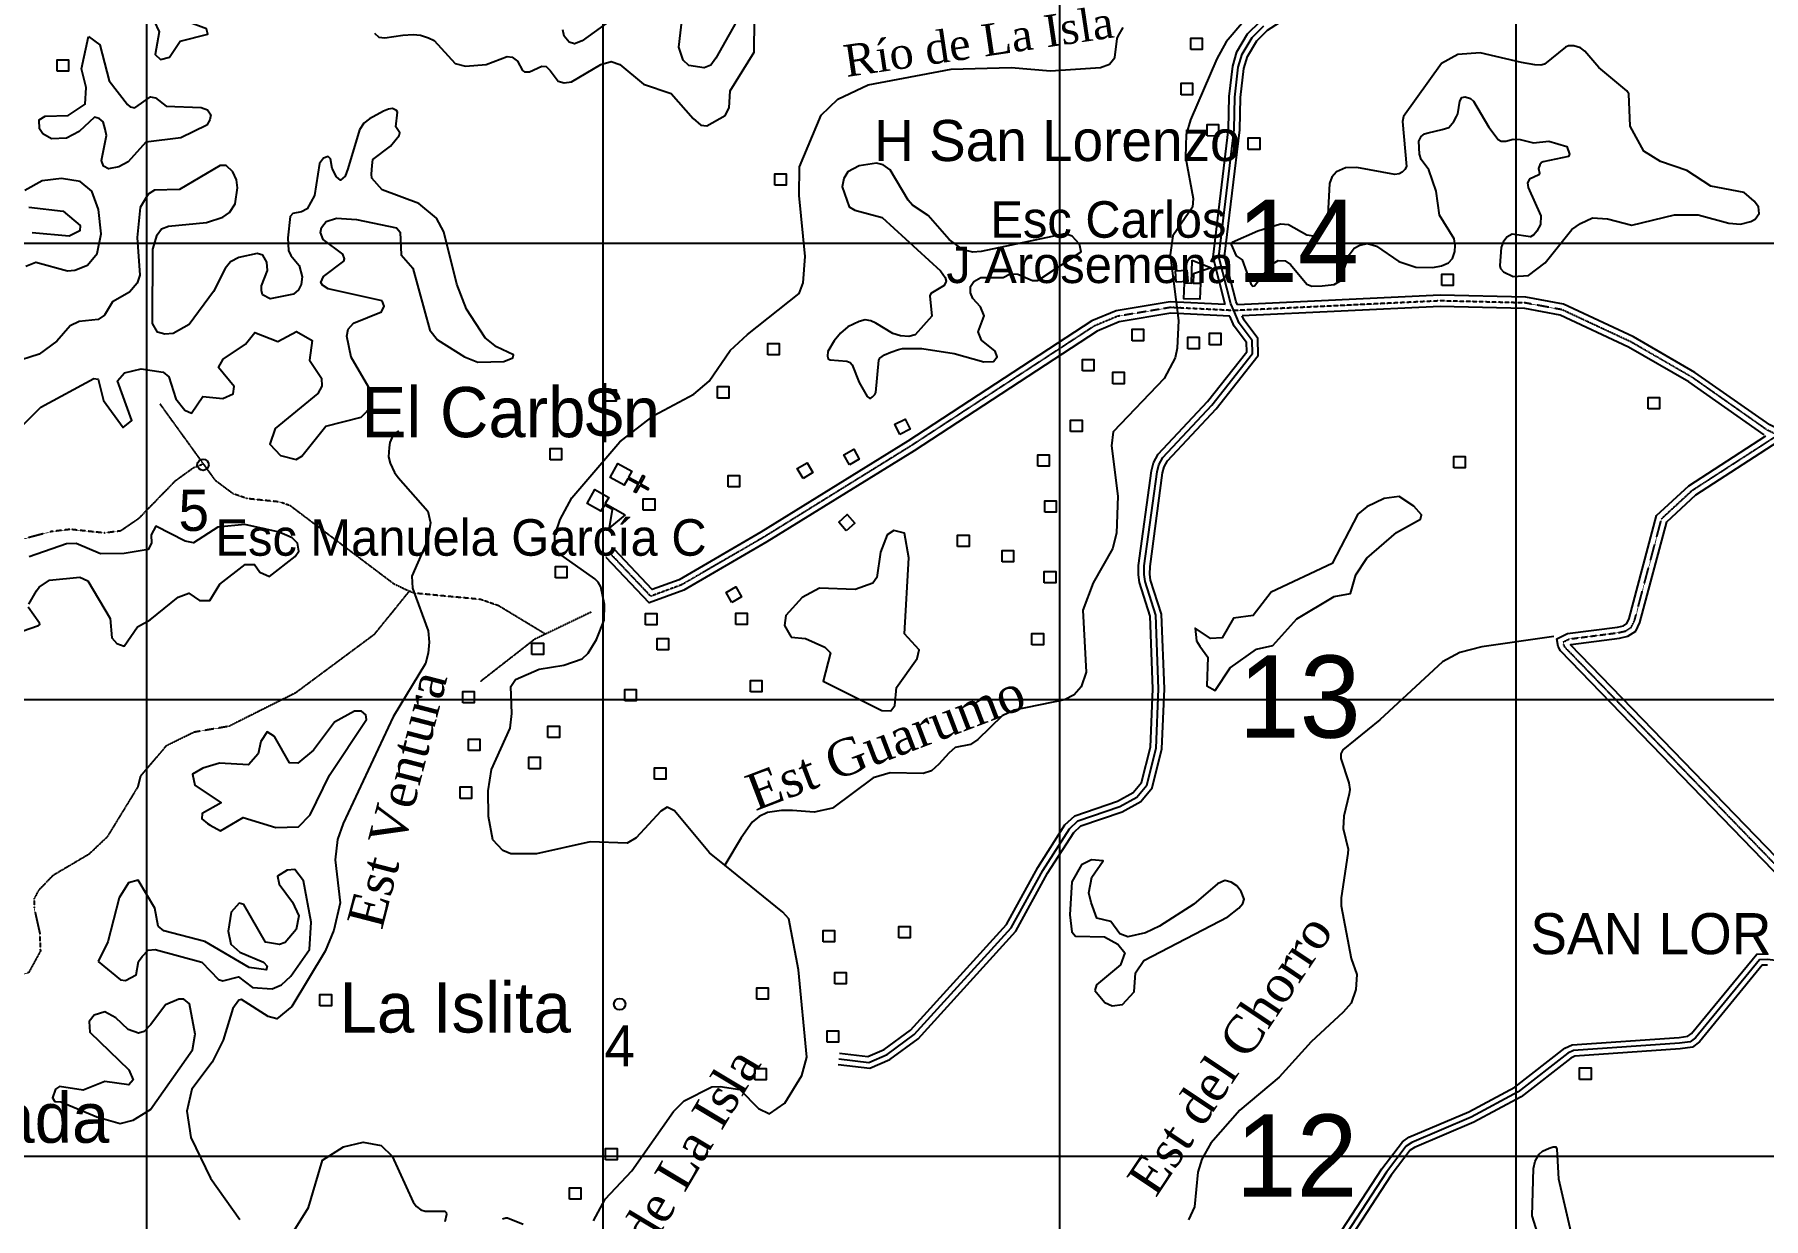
# Model space of a CAD drawing. Extents: x 638173 to 667318, y 9795622 to 9816401.
# Drawn here: x 645754 to 649542, y 9811864 to 9814456 of the extents above; entities that cross this region are included whole.
import ezdxf

# ---------------------------------------------------------------- set-up
doc = ezdxf.new("R2010")
doc.units = 0
doc.header["$MEASUREMENT"] = 0
doc.linetypes.add('HIDDEN', pattern=[0.375, 0.25, -0.125])
for name, color, linetype in [('CAMINO4', 7, 'CONTINUOUS'), ('CAMINO5', 7, 'CONTINUOUS'), ('CAMINO6Y7', 7, 'CONTINUOUS'), ('CUADRICULAUTM', 7, 'CONTINUOUS'), ('EDIFICACION', 7, 'CONTINUOUS'), ('NOMBREAREASSITIO', 7, 'CONTINUOUS'), ('NOMBRESPOBLADOS', 7, 'CONTINUOUS'), ('NOMBRESPROPIOS', 7, 'CONTINUOUS'), ('PANTANOINUNDACIO', 7, 'CONTINUOUS'), ('PARALELACAMINO', 7, 'CONTINUOUS'), ('PUENTE', 7, 'CONTINUOUS'), ('PUNTOALTURA', 7, 'CONTINUOUS'), ('RIOINTERMITENTE', 7, 'CONTINUOUS'), ('RIOPERENNE', 7, 'CONTINUOUS'), ('TEXTOAZUL', 7, 'CONTINUOUS'), ('VALORCUADRICULAR', 7, 'CONTINUOUS')]:
    doc.layers.add(name, color=color, linetype=linetype)
doc.styles.add('cotas', font='SWITZN.TTF')
doc.styles.add('escuelas', font='SWZCONLN.TTF')
doc.styles.add('poblados', font='SWZCONDN.TTF')
doc.styles.add('rios', font='TIMESI_0.TTF')
doc.styles.add('sitios', font='SWZCONLN.TTF')

# ---------------------------------------------------------------- blocks, each defined once
blk = doc.blocks.new('COTA')
at = {"layer": 'PUNTOALTURA', "color": 1, "linetype": 'Continuous'}
blk.add_circle((0, 0), 12.5, dxfattribs=at)
blk = doc.blocks.new('CASA')
at = {"layer": 'EDIFICACION', "color": 4, "linetype": 'Continuous'}
blk.add_lwpolyline([(-12.57, -13.81), (-12.57, 11.18), (12.43, 11.18), (12.43, -13.82), (-12.57, -13.81)], close=True, dxfattribs=at)
blk = doc.blocks.new('ESCUEL')
at = {"layer": 'EDIFICACION', "color": 6, "linetype": 'Continuous'}
blk.add_lwpolyline([(-0.55, 67.48), (41.45, 51.74), (3.45, 37.48), (3.45, 17.27), (18.98, 17.27), (18.98, -17.74), (-16.02, -17.73), (-16.02, 17.27), (-0.55, 17.27), (-0.55, 67.48)], close=True, dxfattribs=at)
blk = doc.blocks.new('IGLESI')
at = {"layer": 'EDIFICACION', "color": 30, "linetype": 'Continuous'}
blk.add_lwpolyline([(-1.58, 67.11), (2.41, 67.11), (2.42, 47.26), (20.38, 47.26), (20.38, 43.26), (2.42, 43.26), (2.42, 17.1), (17.95, 17.11), (17.95, -17.9), (-17.05, -17.89), (-17.05, 17.11), (-1.58, 17.11), (-1.58, 43.26), (-19.62, 43.26), (-19.61, 47.25), (-1.58, 47.25), (-1.58, 67.11)], close=True, dxfattribs=at)

msp = doc.modelspace()

# ---------------------------------------------------------------- linework, layer by layer
at = {"layer": 'CAMINO4', "color": 2, "linetype": 'HIDDEN'}
for points in [[(649573.25, 9813579.35), (649549.72, 9813590.61), (649385.42, 9813706.15), (649251.96, 9813783.27), (649100.51, 9813853.89), (649020.44, 9813868.71), (648833.75, 9813873.32), (648382.11, 9813851.95), (648381.29, 9813851.99), (648272.27, 9813857.33), (648242.66, 9813858.78), (648126.95, 9813839.51), (648075.98, 9813818.3), (647674.09, 9813555.61), (647351.88, 9813355.9), (647171.33, 9813251.22), (647103.97, 9813226.34), (647015.29, 9813319.87)], [(649638.87, 9812565.63), (649107.68, 9813114.12), (649104.58, 9813120.3), (649103.49, 9813126.31), (649116.44, 9813132.68), (649224.46, 9813146.62), (649240.23, 9813150.22), (649252.45, 9813158.37), (649259.83, 9813173.43), (649318.96, 9813396.21), (649386.37, 9813458.52), (649573.25, 9813579.35)]]:
    msp.add_lwpolyline(points, dxfattribs=at)
at = {"layer": 'CAMINO5', "color": 7, "linetype": 'Continuous'}
for points in [[(647516.05, 9812212.93), (647581.82, 9812205.47), (647621.89, 9812222.68), (647681.25, 9812266.35), (647893.6, 9812500.1), (647962.73, 9812625.92), (648021.3, 9812717.26), (648039.73, 9812734.53), (648131.66, 9812765.98), (648169.39, 9812786.54), (648191.03, 9812812.54), (648211.77, 9812893.84), (648216.87, 9813023.5), (648210.69, 9813184.92), (648187.05, 9813258.98), (648185.16, 9813274.26), (648185.49, 9813292.78), (648213.37, 9813498.65), (648217.21, 9813514.18), (648226.25, 9813530.27), (648333.13, 9813644.93), (648422.63, 9813757.73), (648421.86, 9813786.28), (648393.29, 9813824.43), (648381.29, 9813851.99), (648374.82, 9813866.84), (648348.77, 9813969.94), (648382.05, 9814248.68), (648384.07, 9814319.7), (648391.37, 9814385.03), (648399.88, 9814413.66), (648421.78, 9814450.29), (648447.47, 9814475.69)], [(649796.36, 9812403.31), (649785.04, 9812399.15), (649551.96, 9812430.92), (649533.49, 9812430.25), (649393.25, 9812259.43), (649381.67, 9812250.73), (649358.37, 9812247.71), (649126.13, 9812231.28), (649113.67, 9812225.79), (649004.45, 9812140.61), (648901.89, 9812085.62), (648771.42, 9812030.24), (648759.59, 9812022.11), (648715.88, 9811965.29), (648542.27, 9811698.72)]]:
    msp.add_lwpolyline(points, dxfattribs=at)
at = {"layer": 'CAMINO6Y7', "color": 2, "linetype": 'HIDDEN'}
for p, q in [((646124.07, 9813515.95), (646029.17, 9813647.02)), ((646974.3, 9813191.95), (646873.1, 9813143.38))]:
    msp.add_line(p, q, dxfattribs=at)
for points in [[(646124.07, 9813515.95), (646101.31, 9813507.1), (646061.16, 9813478.02), (645980.84, 9813395.71), (645942.49, 9813369.35), (645907.32, 9813364.81), (645831.95, 9813372.69), (645791.01, 9813368.05), (645713.88, 9813347.58), (645636.2, 9813306.99), (645599.58, 9813298.95)], [(646574.69, 9813237.43), (646567.56, 9813240.38), (646541.37, 9813252.92), (646314.04, 9813424.41), (646291.08, 9813432.78), (646220.1, 9813440.03), (646188.51, 9813450.88), (646150.68, 9813479.19), (646124.07, 9813515.95)], [(646574.69, 9813237.43), (646497.11, 9813141.8), (646325.45, 9813014.42), (646179.66, 9812941.43), (646103.52, 9812928.56), (646041.83, 9812898.44), (645985.59, 9812832.02), (645979.76, 9812808.68), (645912.46, 9812698.73), (645872.65, 9812661.12), (645793.56, 9812614.39), (645762.03, 9812581.66), (645752.38, 9812563.2), (645752.72, 9812543.79), (645764.95, 9812488.46), (645766.39, 9812449.05), (645740.61, 9812401.8), (645724.25, 9812397.4), (645652.24, 9812409.04), (645571.78, 9812407.25), (645522.81, 9812389.68), (645467.98, 9812403.48), (645445.93, 9812418.65)], [(646873.1, 9813143.38), (646770.33, 9813205.49), (646730.56, 9813219.34), (646585.19, 9813233.09), (646574.69, 9813237.43)], [(646873.1, 9813143.38), (646849.48, 9813132.05), (646731.32, 9813039.93)]]:
    msp.add_lwpolyline(points, dxfattribs=at)
at = {"layer": 'CUADRICULAUTM', "color": 2, "linetype": 'Continuous'}
for points in [[(646000, 9796937.82), (646000, 9797000), (646000, 9798000), (646000, 9799000), (646000, 9800000), (646000, 9801000), (646000, 9802000), (646000, 9803000), (646000, 9804000), (646000, 9805000), (646000, 9806000), (646000, 9807000), (646000, 9808000), (646000, 9809000), (646000, 9810000), (646000, 9811000), (646000, 9812000), (646000, 9813000), (646000, 9814000), (646000, 9815364.93)], [(647000, 9796937.05), (647000, 9797000), (647000, 9798000), (647000, 9799000), (647000, 9800000), (647000, 9801000), (647000, 9802000), (647000, 9803000), (647000, 9804000), (647000, 9805000), (647000, 9806000), (647000, 9807000), (647000, 9808000), (647000, 9809000), (647000, 9810000), (647000, 9811000), (647000, 9812000), (647000, 9813000), (647000, 9814000), (647000, 9815364.22)], [(648000, 9796936.27), (648000, 9797000), (648000, 9798000), (648000, 9799000), (648000, 9800000), (648000, 9801000), (648000, 9802000), (648000, 9803000), (648000, 9804000), (648000, 9805000), (648000, 9806000), (648000, 9807000), (648000, 9808000), (648000, 9809000), (648000, 9810000), (648000, 9811000), (648000, 9812000), (648000, 9813000), (648000, 9814000), (648000, 9815363.51)], [(649000, 9796935.5), (649000, 9797000), (649000, 9798000), (649000, 9799000), (649000, 9800000), (649000, 9801000), (649000, 9802000), (649000, 9803000), (649000, 9804000), (649000, 9805000), (649000, 9806000), (649000, 9807000), (649000, 9808000), (649000, 9809000), (649000, 9810000), (649000, 9811000), (649000, 9812000), (649000, 9813000), (649000, 9814000), (649000, 9815362.8)], [(638801.74, 9814000), (639000, 9814000), (640000, 9814000), (641000, 9814000), (642000, 9814000), (643000, 9814000), (644000, 9814000), (645000, 9814000), (646000, 9814000), (647000, 9814000), (648000, 9814000), (649000, 9814000), (650000, 9814000), (651000, 9814000), (652000, 9814000), (653000, 9814000), (654000, 9814000), (655000, 9814000), (656000, 9814000)], [(638801.74, 9813000), (639000, 9813000), (640000, 9813000), (641000, 9813000), (642000, 9813000), (643000, 9813000), (644000, 9813000), (645000, 9813000), (646000, 9813000), (647000, 9813000), (648000, 9813000), (649000, 9813000), (650000, 9813000), (651000, 9813000), (652000, 9813000), (653000, 9813000), (654000, 9813000), (655000, 9813000), (656000, 9813000)], [(638801.07, 9812000), (639000, 9812000), (640000, 9812000), (641000, 9812000), (642000, 9812000), (643000, 9812000), (644000, 9812000), (645000, 9812000), (646000, 9812000), (647000, 9812000), (648000, 9812000), (649000, 9812000), (650000, 9812000), (651000, 9812000), (652000, 9812000), (653000, 9812000), (654000, 9812000), (655000, 9812000), (656000, 9812000)]]:
    msp.add_lwpolyline(points, dxfattribs=at)
at = {"layer": 'PANTANOINUNDACIO', "color": 2, "linetype": 'Continuous'}
for points in [[(645984.19, 9814498.5), (646016.05, 9814485.76), (646027, 9814462.4), (646017.65, 9814413.22), (646029.89, 9814402.28), (646049.67, 9814407.18), (646072.92, 9814442.35), (646133.43, 9814457.18), (646130.14, 9814468.79), (646087.03, 9814484.84), (646043.47, 9814525.76), (646017.09, 9814532.33), (645978.88, 9814523.93), (645973.81, 9814510.88), (645984.19, 9814498.5)], [(646560.51, 9814455.16), (646583.03, 9814456.86), (646599.54, 9814455.43), (646617.14, 9814449.68), (646629.23, 9814443.74), (646675.62, 9814393.28), (646697.87, 9814387.28), (646743.63, 9814391.19), (646789.11, 9814408.39), (646800.41, 9814407.22), (646811.73, 9814398.34), (646823.04, 9814378.06), (646827.58, 9814374.8), (646838.12, 9814375.19), (646865.41, 9814387.4), (646874.55, 9814386.94), (646883.36, 9814378.06), (646901.11, 9814354.44), (646914.35, 9814350.72), (646930.05, 9814353.13), (646994.38, 9814391.04), (647017.3, 9814397.54), (647036.07, 9814390.79), (647088.06, 9814347.81), (647148.82, 9814327.11), (647197.15, 9814272.73), (647213.98, 9814257.79), (647227, 9814256.58), (647266.85, 9814279.07), (647275.7, 9814296.21), (647278.22, 9814333.25), (647330.73, 9814417.84), (647330.91, 9814488.9)], [(647027.07, 9814496.29), (646953.79, 9814442.53), (646936.49, 9814436.22), (646925.06, 9814440.04), (646914.23, 9814452.74), (646911.12, 9814467.27)], [(647304.79, 9814508.7), (647246.78, 9814404.9), (647235.46, 9814389.76), (647220.77, 9814383.46), (647187.24, 9814388.82), (647174.98, 9814400.32), (647165.79, 9814428.85), (647173.97, 9814504.41)], [(645871.58, 9814452.29), (645897.03, 9814433.75), (645917.05, 9814355.55), (645957.67, 9814303.38), (645963.4, 9814298.19), (645973.46, 9814295.84), (646007.9, 9814320.14), (646018.46, 9814317.91), (646042.1, 9814299.43), (646118.87, 9814296.53), (646132.65, 9814291.39), (646140.09, 9814280.9), (646138.09, 9814269.62), (646130.97, 9814258.22), (646073.87, 9814230.37), (645997.54, 9814220.57), (645958.56, 9814177.65), (645938.25, 9814166.94), (645915.33, 9814162.46), (645905.02, 9814168.26), (645900.58, 9814180.99), (645911.02, 9814235.14), (645908.67, 9814249.55), (645903.73, 9814265.34), (645895.43, 9814273.02), (645885.27, 9814275.3), (645851.64, 9814244.39), (645823.34, 9814229.62), (645790.51, 9814228.25), (645771.63, 9814239.11), (645764.63, 9814249.84), (645763.72, 9814269.54), (645777.16, 9814277.78), (645827.31, 9814279.56), (645864.74, 9814304.35), (645866.5, 9814340.45), (645856.27, 9814381.41), (645871.58, 9814452.29)], [(646498.59, 9814459.44), (646507.99, 9814450.76), (646521.43, 9814449.35), (646560.51, 9814455.16)], [(649012, 9814395.31), (648921.46, 9814416.84), (648872.24, 9814413.16), (648836.34, 9814393.35), (648753.63, 9814277.12), (648751.3, 9814265.85), (648759.63, 9814167.83), (648756.32, 9814160.99), (648750.16, 9814155.47), (648743.9, 9814151.26), (648734.64, 9814150.11), (648651.12, 9814165.04), (648626.31, 9814164.49), (648606.74, 9814155.84), (648596.6, 9814143.92), (648590.9, 9814130.56), (648586.95, 9814047.6), (648573.62, 9814022.6), (648556.39, 9814015.34), (648541.81, 9814017.28), (648501.63, 9814039.71), (648483.86, 9814041.59), (648434.5, 9814026.1), (648378.16, 9814001.34), (648375.66, 9813996.95), (648386.63, 9813971.69), (648399.69, 9813963.3), (648418.98, 9813910.96), (648422.94, 9813905.82), (648426.92, 9813906.05), (648462.95, 9813952.23), (648478.49, 9813961.89), (648494.23, 9813960.67), (648506.15, 9813952.66), (648541.6, 9813909.88), (648552.27, 9813905.82), (648575.12, 9813906.28), (648601.63, 9813909.02), (648614.07, 9813916.21), (648634.25, 9813974.43), (648645.5, 9813988.54), (648657.58, 9813995.15), (648674.29, 9813999.05), (648694.43, 9813992.87), (648743.28, 9813959.41), (648780.15, 9813947.35), (648817.8, 9813946.64), (648836.99, 9813949.7), (648851.96, 9813956.42), (648860.75, 9813966.15), (648866.24, 9813981.69), (648866.98, 9813994.45), (648864.47, 9814009.48), (648832.23, 9814061.18), (648824.73, 9814113.68), (648808.74, 9814160.13), (648791.89, 9814182.8), (648788.44, 9814194.61), (648786.87, 9814223.07), (648792.07, 9814232.99), (648799.51, 9814239.44), (648807.43, 9814241.04), (648837.93, 9814248.46), (648852.98, 9814253.29), (648863.72, 9814266.38), (648869.76, 9814277.12), (648872.27, 9814283.03), (648876.81, 9814311.01), (648881.18, 9814318.42), (648888.89, 9814320.08), (648899.97, 9814316.72), (648907.14, 9814310.36), (648940.38, 9814253.59), (648961.05, 9814226.77), (648967.36, 9814222.76), (648977.5, 9814222.74), (648993.79, 9814227.62), (649008.71, 9814226.77), (649038.61, 9814219.7), (649071.56, 9814222.79), (649111.61, 9814211.17), (649117.13, 9814194.49), (649115.3, 9814189.44), (649059.77, 9814177.7), (649056.03, 9814176.38), (649051.95, 9814170.93), (649049.16, 9814163.26), (649051.76, 9814153.34), (649050, 9814149.24), (649029.48, 9814140.16), (649025.39, 9814131.72), (649026.24, 9814121.28), (649054.04, 9814059.26), (649053.65, 9814040.83), (649045.28, 9814025.96), (649038.67, 9814018.02), (649031.38, 9814013.85), (648991.26, 9814019.38), (648980.12, 9814012.92), (648971.95, 9814002.02), (648967.52, 9813990.53)], [(648967.52, 9813990.53), (648964.25, 9813950.69), (648966.16, 9813944.12), (648972.6, 9813937.07), (648993.85, 9813926.6), (649027.27, 9813928.73), (649063.55, 9813956.24), (649122.23, 9814029.33), (649141.47, 9814042.89), (649167.26, 9814054.79), (649200.77, 9814052.93), (649253.59, 9814038.81), (649347.17, 9814061.47), (649398.99, 9814061.38), (649466.33, 9814043.59), (649491.67, 9814041.14), (649514.76, 9814047), (649524.29, 9814052.02), (649532.81, 9814064.5), (649531.09, 9814079.22), (649521.97, 9814091.36), (649499.56, 9814110.63), (649426.89, 9814124.82), (649373.97, 9814158.61), (649316.69, 9814178.28), (649279.89, 9814200.97), (649249.85, 9814256.02), (649246.89, 9814326.47), (649243.15, 9814333.27), (649181.17, 9814384.65), (649150.79, 9814420.44), (649141.25, 9814427.43), (649126.94, 9814431.83), (649115.05, 9814431.81), (649108.51, 9814428.8), (649062.14, 9814391.4), (649054.32, 9814389.46), (649040.84, 9814390.01), (649012, 9814395.31)], [(646515.19, 9813873.17), (646397.39, 9813899.77), (646384.92, 9813907.39), (646381.03, 9813913.29), (646386.99, 9813926.34), (646431.51, 9813959.89), (646432.68, 9813965.65), (646428.85, 9813975.89), (646386.09, 9814007.69), (646380.01, 9814022.82), (646382.39, 9814033.66), (646392.37, 9814047.35), (646415.26, 9814054.65), (646458.77, 9814051.77), (646546.91, 9814033.58), (646555.04, 9814023.89), (646556.96, 9813974.11), (646582.47, 9813944.88), (646619.9, 9813809.11), (646636.43, 9813787.7), (646696.13, 9813750.37), (646724.97, 9813739.35), (646782.27, 9813740.64), (646801.38, 9813748.48), (646802.97, 9813754.93), (646766.01, 9813772.27), (646740.86, 9813792.6), (646700, 9813855.33), (646678.97, 9813909.51), (646650.67, 9814024.32), (646634.3, 9814054.15), (646596.07, 9814086.44), (646515.56, 9814116.74), (646493.04, 9814142.21), (646492.02, 9814150.43), (646493.45, 9814169.82), (646495.24, 9814182.62), (646533.47, 9814211.93), (646552.76, 9814235.38), (646553.77, 9814241.63), (646545.43, 9814254.45), (646548.95, 9814286.31), (646546.59, 9814290.46), (646538.16, 9814294.98), (646529.17, 9814293.16), (646518.58, 9814289.02), (646487.89, 9814271.97), (646475.5, 9814262.45), (646466.03, 9814247.73), (646440.05, 9814162.23), (646434.57, 9814146.13), (646423.82, 9814137.55), (646415.18, 9814144.69), (646406.15, 9814162.91), (646402.1, 9814184.62), (646396.92, 9814189.53), (646386.46, 9814185.62), (646377.91, 9814174.32), (646367.19, 9814104.06), (646351.06, 9814075.15), (646338.68, 9814068.2), (646319.57, 9814064.94), (646314.12, 9814058.18), (646308.43, 9814011.3), (646309.76, 9813983.94), (646315.5, 9813972.45), (646333.47, 9813950.4), (646339.97, 9813926.21), (646338.01, 9813909.14), (646331.76, 9813897.71), (646320.93, 9813888.13), (646269.79, 9813877.9), (646253.47, 9813886.29), (646250.92, 9813896.29), (646251.15, 9813906.11), (646264.18, 9813940.01), (646262.48, 9813958.17), (646254.05, 9813973.6), (646241.5, 9813977.04), (646201.47, 9813968.13), (646183.03, 9813958.73), (646171.08, 9813943.87), (646145.96, 9813893.99), (646092.36, 9813821.29), (646057.55, 9813801.83), (646039.04, 9813800.42), (646023.31, 9813804.89), (646012.12, 9813823.5), (646012.94, 9813986.5), (646022, 9814018.21), (646032.05, 9814030.94), (646046.96, 9814036.72), (646130.12, 9814044.64), (646165.91, 9814056.83), (646180.91, 9814066.98), (646192.97, 9814085.63), (646198.16, 9814120.63), (646195.87, 9814138.38), (646188.03, 9814155.63), (646173.45, 9814169.93), (646160.05, 9814169.76)], [(646160.05, 9814169.76), (646071.54, 9814117.12), (646016.45, 9814115.91), (646002.43, 9814106.75), (645985.27, 9814077.66), (645978.17, 9814012.16), (645984.17, 9813929.29), (645978.41, 9813911.91), (645961.74, 9813892.13), (645924.64, 9813871.53), (645907.18, 9813842.25), (645892.81, 9813832.52), (645851.37, 9813828.04), (645831.64, 9813818.77), (645802.68, 9813785.1), (645763.97, 9813756.7), (645644.46, 9813718.43)], [(645734.8, 9813949.34), (645756.58, 9813957.96), (645826.07, 9813938.72), (645841.57, 9813940.26), (645869.9, 9813951.22), (645890.62, 9813977.25), (645899.79, 9814020.09), (645893.61, 9814073.51), (645879.05, 9814113.44), (645853.49, 9814134.74), (645812.7, 9814141.66), (645770.19, 9814136.46), (645732.43, 9814115.16)], [(647610.75, 9814056.03), (647738.73, 9813938.72), (647749.05, 9813924.26), (647751.4, 9813916.12), (647746.99, 9813907.23), (647717.57, 9813889.68), (647715.55, 9813884.08), (647719.9, 9813839.62), (647683.43, 9813798.58), (647669.24, 9813795.19), (647651.55, 9813796.72), (647634.75, 9813801.5), (647597.38, 9813824.47), (647586.12, 9813829.58), (647574.05, 9813831.41), (647560.78, 9813828.19), (647535.87, 9813816.12), (647519.84, 9813802.85), (647505.68, 9813785.48), (647491.68, 9813762.11), (647490.88, 9813752.45), (647492.54, 9813746.53), (647496.73, 9813744.37), (647533.5, 9813741.46), (647541.01, 9813738.53), (647545.13, 9813733.44), (647560.71, 9813694.23), (647578.32, 9813663.62), (647583.14, 9813660.46), (647586.39, 9813660.28), (647590.01, 9813662.79), (647595.3, 9813668.36), (647597.22, 9813672.7), (647603.43, 9813743.57), (647605.89, 9813747.99), (647616.47, 9813755.23), (647630.11, 9813761.08), (647646.82, 9813766.93), (647655.46, 9813769.13), (647697.69, 9813769.27), (647768.76, 9813758.09), (647833.68, 9813739.41), (647855.27, 9813740.7), (647862.99, 9813750.59), (647858.68, 9813763.15), (647828.84, 9813786.85), (647821.04, 9813805.35), (647834.26, 9813840.79), (647826.16, 9813860.45), (647809.4, 9813878.47), (647804.81, 9813890.71), (647804.6, 9813904.77), (647812.03, 9813916.01), (647827.16, 9813924.73), (647876.24, 9813924.16), (647891.14, 9813932.81), (647908.08, 9813931.88), (647940.25, 9813917.55), (647951.54, 9813918.05), (647961.14, 9813924.04), (648047.03, 9813980.76), (648043.77, 9813997.78), (648027.46, 9814015.08), (648011.33, 9814020.4), (647827.61, 9813981.3), (647809.45, 9813980.02), (647788.18, 9813985.26), (647757.59, 9814007.65), (647711.5, 9814059.91), (647677.82, 9814083.26), (647668.11, 9814093.58), (647628.21, 9814160.04), (647613.29, 9814171.53), (647598.68, 9814174.6), (647560.47, 9814169.22), (647535.61, 9814156.12), (647526.66, 9814141.56), (647523.7, 9814123.19), (647538.98, 9814079.04), (647550.82, 9814072.13), (647610.75, 9814056.03)], [(645741.28, 9814078.26), (645815.99, 9814069.93), (645853.96, 9814038), (645853.05, 9814026.9), (645829.86, 9814015.03), (645748.35, 9814022.6)], [(645698.35, 9813570.9), (645767.56, 9813640.35), (645883.88, 9813703.44), (645893.04, 9813701.72), (645905.1, 9813655.24), (645948.15, 9813596.03), (645966.53, 9813611.46), (645935.24, 9813697.93), (645950.84, 9813715.33), (645987.61, 9813724.3), (646035.76, 9813717.49), (646047.74, 9813707.02), (646063, 9813658.76), (646083.1, 9813634.11), (646097.52, 9813627.12), (646122.17, 9813664.01), (646166.05, 9813659.67), (646189.12, 9813669.99), (646191.02, 9813685.56), (646157.02, 9813727.54), (646167.29, 9813745.72), (646215.91, 9813778.26), (646236.66, 9813803.68), (646286.68, 9813784.1), (646327.85, 9813806.21), (646362.27, 9813786.18), (646356.1, 9813743.52), (646382.37, 9813704.31), (646382.96, 9813686.5), (646374.5, 9813670.37), (646280.8, 9813593.79), (646269.09, 9813559.15), (646292.69, 9813534.39), (646326.59, 9813525.97), (646339.35, 9813532.93), (646392.17, 9813598.78), (646469.57, 9813618.77), (646493.1, 9813643.62), (646486.34, 9813683.74), (646447.12, 9813750.1), (646437.69, 9813795.64), (646441.06, 9813811.15), (646452.59, 9813824.15), (646513.85, 9813849.51), (646519.81, 9813861.98), (646515.19, 9813873.17)], [(648307.4, 9813116.94), (648324.29, 9813092.65), (648322.61, 9813029.88), (648340.91, 9813019.67), (648373.42, 9813069.22), (648431.65, 9813110.51), (648466.98, 9813118.5), (648519.68, 9813176.72), (648601.33, 9813225.71), (648637.28, 9813232), (648648.86, 9813273.27), (648672.91, 9813309.76), (648738.05, 9813365.96), (648790.67, 9813395.23), (648792.5, 9813404.83), (648776.19, 9813423.91), (648744.2, 9813444.52), (648711.04, 9813440.68), (648672.93, 9813422.07), (648653.08, 9813406.34), (648597.1, 9813298.01), (648463.12, 9813235.57), (648423.87, 9813183.91), (648380.63, 9813178.19), (648356.22, 9813135.29), (648330.63, 9813134.15), (648297.21, 9813156.73), (648300.16, 9813129), (648307.4, 9813116.94)], [(645740.9, 9813209.32), (645757.9, 9813238), (645763.63, 9813246.34), (645786.39, 9813261.88), (645852.77, 9813268.33), (645870.26, 9813259.87), (645919.32, 9813177.85), (645923.16, 9813135.47), (645933.99, 9813122.93), (645950.26, 9813117.05), (645978.95, 9813159.26), (646006.8, 9813174.51), (646068.13, 9813224.47), (646091.69, 9813233.33), (646115.08, 9813216.93), (646137.95, 9813217.04), (646159.71, 9813252.46), (646215.41, 9813295.61), (646235.45, 9813295.61), (646247.18, 9813278.81), (646268.45, 9813269.88), (646324.55, 9813313.49), (646333.06, 9813325.32), (646329.84, 9813342.77), (646318.44, 9813354.37), (646289.85, 9813366.75), (646214.8, 9813383.56), (646155.28, 9813377.74), (646102.29, 9813343.67), (646083.55, 9813346.62), (646019.7, 9813380.1), (646009.02, 9813361.17), (646009.95, 9813342.4), (646002.56, 9813328.88), (645950.04, 9813320.28), (645897.96, 9813318.88), (645845.05, 9813341.73), (645823.68, 9813341.25), (645741.7, 9813312.78)], [(647411.82, 9813137.03), (647442.93, 9813133.78), (647485.61, 9813114.82), (647497.59, 9813102.7), (647481.57, 9813040.28), (647610.64, 9812975.9), (647629.9, 9812975.44), (647638.41, 9812986.96), (647642.3, 9813026.71), (647687.98, 9813090), (647692.01, 9813109.21), (647659.93, 9813144.33), (647669.29, 9813310.61), (647659.95, 9813364.52), (647636.81, 9813369.99), (647622.04, 9813360.98), (647607.7, 9813322.91), (647599.34, 9813267.32), (647590.25, 9813254.66), (647551.71, 9813240.95), (647474.02, 9813243.7), (647435.43, 9813223.35), (647399.56, 9813183.87), (647396.98, 9813162.38), (647411.82, 9813137.03)], [(645675.18, 9813132.54), (645762.28, 9813162.01), (645764.93, 9813164.2), (645764.57, 9813167.63), (645739.52, 9813202.53)], [(646138.65, 9812725.29), (646161.42, 9812712.56), (646210.99, 9812741.46), (646282.6, 9812719.91), (646332.02, 9812721.45), (646357.54, 9812747.42), (646400.1, 9812834.81), (646481.14, 9812956.37), (646479.86, 9812966.83), (646469.77, 9812974.73), (646454.47, 9812974.55), (646410.56, 9812950.42), (646364.63, 9812888.96), (646330.28, 9812860.73), (646312, 9812861.36), (646279.47, 9812918.89), (646263.07, 9812929.3), (646249.52, 9812908.23), (646243.3, 9812880.87), (646222.75, 9812856.76), (646159.27, 9812860.87), (646122.5, 9812850.12), (646099.51, 9812836.36), (646105.01, 9812812.42), (646162.86, 9812773.84), (646121.07, 9812750.36), (646120.25, 9812738.58), (646132.27, 9812728.34), (646138.65, 9812725.29)], [(645893.22, 9812426.07), (645942.3, 9812386.46), (645952.82, 9812384.72), (645976.05, 9812397.21), (645981.27, 9812426.55), (645989.26, 9812437.38), (646002.55, 9812451.13), (646017.62, 9812452.28), (646120.39, 9812424.84), (646157, 9812387.02), (646166.03, 9812384.06), (646200.36, 9812392.43), (646231.46, 9812369.57), (646274.43, 9812366.37), (646294.98, 9812375.06), (646315.56, 9812394.01), (646356.45, 9812452.31), (646359.71, 9812512.44), (646343.13, 9812603.19), (646324.14, 9812627.76), (646306.91, 9812626.64), (646286.18, 9812613.15), (646289.87, 9812596.03), (646319.07, 9812555.94), (646332.49, 9812526.11), (646326.73, 9812496.37), (646302.91, 9812467.83), (646290.04, 9812463.69), (646260.08, 9812468.76), (646212.6, 9812551.21), (646202.18, 9812553.75), (646184.19, 9812534.46), (646177.62, 9812492.83), (646183.78, 9812464.55), (646203.17, 9812447.01), (646255.68, 9812425.07), (646263.72, 9812415.98), (646261.39, 9812408.2), (646224.19, 9812413.18), (646126.87, 9812470.46), (646037.12, 9812493.75), (646024.37, 9812503.51), (646017.13, 9812543.36), (645980.57, 9812604.67), (645959.17, 9812598.71), (645938.79, 9812565.51), (645914.35, 9812469.37), (645893.22, 9812426.07)], [(648077.1, 9812362.91), (648099.23, 9812336.57), (648115.27, 9812329.09), (648137.7, 9812332.32), (648163.51, 9812360.15), (648166.4, 9812401.88), (648184.63, 9812428.67), (648368.51, 9812524.02), (648392.7, 9812543.3), (648401.13, 9812553.24), (648404.09, 9812562.94), (648397.82, 9812579.84), (648388.43, 9812591.93), (648376.1, 9812600.3), (648361.87, 9812603.48), (648345.89, 9812596.39), (648294.19, 9812551.73), (648218.95, 9812503.8), (648188.13, 9812489.11), (648149.68, 9812480.57), (648131.67, 9812486.74), (648111.89, 9812514.05), (648081.31, 9812521.13), (648069.07, 9812555.31), (648064.03, 9812576.81), (648070.17, 9812610.8), (648095.37, 9812646.59), (648069.52, 9812648.89), (648048.01, 9812637.95), (648026.73, 9812601.14), (648022.13, 9812528.42), (648026.8, 9812491.35), (648034.73, 9812482.02), (648097.87, 9812480.23), (648127.66, 9812463.96), (648142.97, 9812445.21), (648133.25, 9812419.31), (648080.66, 9812375.23), (648077.1, 9812362.91)], [(645811.15, 9812118.81), (645889.78, 9812085.98), (645941.13, 9812071.68), (645969.48, 9812079.08), (646007.55, 9812101.86), (646099.83, 9812232.6), (646105.29, 9812266.87), (646092.93, 9812333.38), (646081.01, 9812343.91), (646069.7, 9812344.07), (646040.32, 9812331.47), (646008.65, 9812288.53), (645993.61, 9812272.69), (645981.39, 9812269.25), (645958.81, 9812277.45), (645931.92, 9812302.81), (645907.68, 9812315.8), (645884.55, 9812308.49), (645873.65, 9812294.96), (645874.78, 9812271.4), (645960.37, 9812188.87), (645969.53, 9812167.29), (645960.43, 9812156.54), (645907.48, 9812163.47), (645860.04, 9812144.36), (645808.27, 9812152.38), (645799.77, 9812146.63), (645792.73, 9812127.48), (645798.34, 9812119.35), (645811.15, 9812118.81)], [(649055.77, 9811804.44), (649035.12, 9811869.02), (649038.3, 9811972.79), (649041.6, 9811988.78), (649050.53, 9812004.03), (649058.24, 9812010.81), (649072.5, 9812017.58), (649081.62, 9812020.16), (649087, 9812020.22), (649089.56, 9812015.01), (649092.87, 9811950.13), (649120.25, 9811833.68)]]:
    msp.add_lwpolyline(points, dxfattribs=at)
at = {"layer": 'PARALELACAMINO', "color": 7, "linetype": 'Continuous'}
for points in [[(648362.28, 9813865.43), (648336.08, 9813969.12), (648369.57, 9814249.6), (648371.59, 9814320.57), (648379.07, 9814387.52), (648388.35, 9814418.73), (648411.86, 9814458.06), (648439.6, 9814485.48), (648496.01, 9814522.03), (648600.25, 9814566.87), (648601.88, 9814568.28), (648602.74, 9814572.11), (648598.75, 9814587.93), (648557.71, 9814717.92)], [(648389.34, 9813864.8), (648386.69, 9813870.89), (648361.46, 9813970.76), (648394.53, 9814247.76), (648396.55, 9814318.83), (648403.67, 9814382.54), (648411.41, 9814408.59), (648431.7, 9814442.52), (648455.34, 9814465.9), (648507.83, 9814499.89), (648613.67, 9814545.43), (648624.48, 9814554.76), (648628.44, 9814572.45), (648622.81, 9814594.75), (648581.55, 9814725.44)], [(650531.78, 9814302.91), (650532.89, 9814038.31), (650545.42, 9813974.25), (650671.56, 9813632.69), (650686.87, 9813578.87), (650683.27, 9813511.24), (650618.57, 9813226.91), (650615.5, 9813214.48), (650515.36, 9813272.51), (650431.85, 9813332.86), (650020.59, 9813498.95), (649919.03, 9813531.23), (649693.33, 9813547), (649615.46, 9813573), (649578.65, 9813590.63), (649556.06, 9813601.44), (649392.16, 9813716.69), (649257.74, 9813794.37), (649104.35, 9813865.89), (649021.74, 9813881.18), (648833.61, 9813885.83), (648389.34, 9813864.8)], [(648372.92, 9813839.89), (648243.32, 9813846.23), (648130.42, 9813827.42), (648081.85, 9813807.2), (647680.8, 9813545.06), (647358.31, 9813345.18), (647176.67, 9813239.87), (647100.57, 9813211.76), (647006.22, 9813311.27)], [(648362.28, 9813865.43), (648241.86, 9813871.33), (648123.48, 9813851.6), (648070.11, 9813829.4), (647667.38, 9813566.16), (647345.45, 9813366.62), (647165.99, 9813262.57), (647107.37, 9813240.92), (647024.36, 9813328.47)], [(647514.64, 9812200.51), (647583.71, 9812192.68), (647628.14, 9812211.76), (647689.66, 9812257.02), (647903.84, 9812492.79), (647973.48, 9812619.53), (648030.98, 9812709.2), (648046.32, 9812723.57), (648136.71, 9812754.5), (648177.47, 9812776.71), (648202.44, 9812806.71), (648224.21, 9812892.03), (648229.38, 9813023.49), (648223.12, 9813187.1), (648199.31, 9813261.67), (648197.67, 9813274.92), (648197.97, 9813291.83), (648225.67, 9813496.3), (648228.94, 9813509.53), (648236.41, 9813522.84), (648342.61, 9813636.77), (648435.25, 9813753.52), (648434.25, 9813790.59), (648404.17, 9813830.76), (648400.02, 9813840.29)], [(647517.46, 9812225.35), (647579.93, 9812218.26), (647615.64, 9812233.6), (647672.84, 9812275.68), (647883.36, 9812507.41), (647951.98, 9812632.31), (648011.62, 9812725.32), (648033.14, 9812745.49), (648126.61, 9812777.46), (648161.31, 9812796.37), (648179.62, 9812818.37), (648199.33, 9812895.65), (648204.36, 9813023.51), (648198.26, 9813182.74), (648174.79, 9813256.29), (648172.65, 9813273.6), (648173.01, 9813293.73), (648201.07, 9813501), (648205.48, 9813518.83), (648216.09, 9813537.7), (648323.65, 9813653.09), (648410.01, 9813761.94), (648409.47, 9813781.97), (648382.41, 9813818.1), (648372.92, 9813839.89)], [(649543.38, 9813579.78), (649378.68, 9813695.61), (649246.18, 9813772.17), (649096.67, 9813841.89), (649019.14, 9813856.24), (648833.89, 9813860.81), (648400.02, 9813840.29)], [(649629.89, 9812556.93), (649097.37, 9813106.8), (649092.6, 9813116.3), (649089.51, 9813133.36), (649112.78, 9813144.81), (649222.26, 9813158.94), (649235.21, 9813161.89), (649242.71, 9813166.9), (649248.06, 9813177.83), (649307.81, 9813402.93), (649378.68, 9813468.43), (649547.69, 9813577.72)], [(649637.72, 9812584.79), (649119.26, 9813120.13), (649120.1, 9813120.55), (649226.66, 9813134.3), (649245.25, 9813138.55), (649262.19, 9813149.84), (649271.6, 9813169.03), (649330.11, 9813389.49), (649394.06, 9813448.61), (649574.17, 9813565.05)], [(648530.42, 9811703.42), (648705.67, 9811972.52), (648750.88, 9812031.29), (648765.38, 9812041.25), (648896.48, 9812096.9), (648997.6, 9812151.12), (649107.21, 9812236.6), (649123.08, 9812243.6), (649357.12, 9812260.15), (649376.8, 9812262.7), (649384.54, 9812268.52), (649527.4, 9812442.54), (649552.58, 9812443.45)], [(649551.34, 9812418.39), (649539.58, 9812417.96), (649401.96, 9812250.34), (649386.54, 9812238.76), (649359.62, 9812235.27), (649129.18, 9812218.96), (649120.13, 9812214.98), (649011.3, 9812130.1), (648907.3, 9812074.34), (648777.46, 9812019.23), (648768.3, 9812012.93), (648726.09, 9811958.06), (648554.12, 9811694.02)]]:
    msp.add_lwpolyline(points, dxfattribs=at)
at = {"layer": 'PUENTE', "color": 6, "linetype": 'Continuous'}
msp.add_line((648272.27, 9813857.33), (648242.66, 9813858.78), dxfattribs=at)
at = {"layer": 'RIOINTERMITENTE', "color": 132, "linetype": 'Continuous'}
for points in [[(648403.38, 9814485.71), (648365.04, 9814440.85), (648344.69, 9814403.69), (648286.89, 9814269.84), (648277.53, 9814237.74), (648275.64, 9814188), (648292.36, 9814097.14), (648290.77, 9814078.26), (648247.77, 9814015.82), (648242.12, 9813973.97), (648260.14, 9813830.17), (648257.22, 9813769.39), (648252.82, 9813748.74), (648228.94, 9813702.98), (648117.34, 9813586.47), (648113.72, 9813555.59), (648127.21, 9813445.23), (648124.64, 9813364.79), (648115.56, 9813330.37), (648073.36, 9813255.42), (648050.41, 9813195.73), (648058.27, 9813060.26), (648047.13, 9813028.03), (648031.49, 9813010.75), (648010.72, 9812999.29), (647899.92, 9812976.8), (647873.63, 9812964.14), (647820.47, 9812912.34), (647804.32, 9812901.44), (647770.75, 9812895.09), (647756.99, 9812882.96), (647735.25, 9812858.57), (647719.25, 9812844.27), (647700.75, 9812838.28), (647628.77, 9812839.62), (647591.65, 9812828.55), (647501.9, 9812762.19), (647461.74, 9812753.42), (647414.65, 9812757.12), (647390.53, 9812757.1), (647360.1, 9812752.51), (647341.21, 9812743.89), (647326.38, 9812731.75), (647302.03, 9812697.26), (647266.3, 9812637.18)], [(646551.23, 9813588.77), (646538.96, 9813578.09), (646532.33, 9813562.87), (646530.44, 9813551.85), (646529.21, 9813531.66), (646533.04, 9813517.6), (646542.08, 9813497.71), (646550.33, 9813486.38), (646615.41, 9813412.56), (646621.28, 9813387.29), (646614.38, 9813348.25), (646580.14, 9813270.33), (646581.75, 9813243.84), (646615.9, 9813150.22), (646618.36, 9813125.96), (646616.37, 9813101.67), (646610.06, 9813079.36), (646539.18, 9812962.2), (646429.72, 9812728.74), (646417.47, 9812693.52), (646412.48, 9812649.06), (646423.05, 9812555.06), (646409.64, 9812495.21), (646390.26, 9812449.32), (646317.22, 9812327.71), (646284.29, 9812300.82), (646265.47, 9812305.79), (646206.82, 9812342.98), (646201.05, 9812341.33), (646188, 9812323.23), (646167.28, 9812253.75), (646142.58, 9812205.67), (646098.1, 9812146.37), (646087.21, 9812098.85), (646096.15, 9812041.11), (646138.98, 9811951.84), (646203.21, 9811860.96)], [(649082.87, 9813137.85), (648924.78, 9813115.71), (648876.68, 9813103.49), (648838.74, 9813083), (648701.21, 9812955.38), (648620.41, 9812889.71), (648615.85, 9812880.96), (648615.99, 9812871.15), (648633.78, 9812817.38), (648635.57, 9812802.7), (648634.42, 9812793.46), (648622.75, 9812744.67), (648621.14, 9812717.81), (648632.11, 9812672.2), (648631.47, 9812662.89), (648617.09, 9812565.62), (648617.09, 9812548.62), (648639.03, 9812433.04), (648651.12, 9812398.05), (648649.06, 9812364.84), (648638.4, 9812335.39), (648620.9, 9812315.58), (648551.15, 9812250.47), (648481.21, 9812172.94), (648395.12, 9812101.03), (648331.15, 9812028.1), (648311.42, 9811993.08), (648302.75, 9811964.76), (648295.2, 9811888.79), (648282.59, 9811860.6)], [(646322.51, 9811836.82), (646353.86, 9811887.8), (646384.48, 9811990.88), (646430.82, 9812020.57), (646473.94, 9812030.59), (646512.84, 9812023.16), (646537.01, 9811999.66), (646583.62, 9811899.04), (646590.5, 9811889.92), (646600.2, 9811882.29), (646609.73, 9811879.37), (646647.66, 9811879.81), (646652.82, 9811879.4), (646655.81, 9811876.78), (646656.33, 9811872.38), (646652.82, 9811855.87)], [(646778.99, 9811862.6), (646786.6, 9811865.13), (646790.05, 9811864.91), (646824.28, 9811851)]]:
    msp.add_lwpolyline(points, dxfattribs=at)
at = {"layer": 'RIOPERENNE', "color": 5, "linetype": 'Continuous'}
for points in [[(647762.04, 9814380.46), (647893.63, 9814384.11), (647980.15, 9814377.16), (648089.72, 9814384.3), (648109.26, 9814391.56), (648120.75, 9814406.25), (648126.17, 9814447.74), (648128.21, 9814453.39), (648139.02, 9814472.15)], [(646853.65, 9812662.06), (646797.41, 9812662.12), (646779.49, 9812669.59), (646757.81, 9812692.72), (646748.34, 9812743.86), (646747.45, 9812800.38), (646754.71, 9812846.52), (646795.62, 9812937.29), (646799.18, 9812969.27), (646797.6, 9813028.91), (646807.57, 9813043.77), (646859.71, 9813066.96), (646913.47, 9813075.38), (646953.42, 9813089.32), (646966.91, 9813101.67), (646985.25, 9813131.28), (647001.63, 9813173.86), (647002.53, 9813208.2), (646994.61, 9813246.73), (646988.75, 9813257.09), (646981.12, 9813264.33), (646901.48, 9813320.85), (646893.52, 9813332.34), (646893.84, 9813359.83), (646905.48, 9813394.78), (646931.06, 9813441.65), (647036.48, 9813564.37), (647110.76, 9813622.53), (647198.42, 9813668.75), (647231.8, 9813697.57), (647277.61, 9813764.82), (647316.2, 9813799.7), (647429.44, 9813889.28), (647437.65, 9813913.15), (647442.13, 9813970.43), (647428.8, 9814104.41), (647430.06, 9814166.91), (647477.42, 9814280.37), (647513.9, 9814315.2), (647580.04, 9814346.3), (647762.04, 9814380.46)], [(646978.66, 9811858.25), (647003.94, 9811905.8), (647062.68, 9811968.13), (647153.46, 9812098.13), (647177.18, 9812121.51), (647238.05, 9812151.96), (647256.1, 9812152.56), (647299.35, 9812145.74), (647340.09, 9812104.45), (647363.86, 9812092.43), (647397.6, 9812115.97), (647435.32, 9812176.73), (647445.76, 9812216.91), (647427.33, 9812408.22), (647406.53, 9812519.71), (647393.71, 9812534.5), (647266.3, 9812637.18), (647232.71, 9812664.25), (647155.9, 9812756.1), (647139.71, 9812764.22), (647126.35, 9812755.66), (647071.82, 9812697.18), (647051.99, 9812685.69), (646971.05, 9812688.37), (646853.65, 9812662.06)]]:
    msp.add_lwpolyline(points, dxfattribs=at)

# ---------------------------------------------------------------- block references
at = {"layer": 'EDIFICACION', "color": 4, "linetype": 'Continuous'}
for p in [(648299.91, 9814437.57), (645815.96, 9814390.31), (648278.65, 9814338.66), (648335.75, 9814248.2), (648425.88, 9814218.92), (647388.45, 9814140.55), (648849.78, 9813920.67), (648171.29, 9813799.9), (648340.59, 9813791.01), (647373.06, 9813769.02), (648293.51, 9813782.26), (648062.38, 9813733.54), (647262.5, 9813674.25), (648128.8, 9813705.59), (647016.02, 9813667.39), (649302.19, 9813650.55), (648036.48, 9813600.7), (646895.96, 9813538.88), (647964.55, 9813524.87), (648876.32, 9813521.05), (647285.92, 9813479.89), (647100.07, 9813428.79), (647980, 9813424.12), (647788.93, 9813348.89), (647886.53, 9813315.28), (646907.44, 9813280.42), (647978.84, 9813269.58), (647104.62, 9813177.44), (647302.73, 9813178.31), (646856.27, 9813112.32), (647130.39, 9813122.51), (647951.79, 9813133.84), (647334.79, 9813030.76), (646704.45, 9813006.51), (647059.39, 9813010.88), (646891.18, 9812930.43), (646716.78, 9812902.06), (646849.21, 9812862.37), (647124.51, 9812839.17), (646699.01, 9812797.36), (647494.16, 9812482.92), (647660.23, 9812491.9), (647519.73, 9812391.14), (647348.83, 9812357.41), (646391.6, 9812342.93), (647503.19, 9812263.18), (647344.59, 9812181.14), (649151.86, 9812182.05), (647017.62, 9812005.45), (646938.43, 9811919.62)]:
    msp.add_blockref('CASA', p, dxfattribs=at)
at = {"layer": 'EDIFICACION', "color": 6, "linetype": 'Continuous'}
for p, xscale, yscale, rotation in [((648288.86, 9813895.07), 1.000000035876371, 1.000000035876371, 358.5265419956811), ((646989.03, 9813437.52), 1.000000269067331, 1.000000269067331, 240.517779108845)]:
    msp.add_blockref('ESCUEL', p, dxfattribs=dict(at, xscale=xscale, yscale=yscale, rotation=rotation))
at = {"layer": 'EDIFICACION', "color": 4, "linetype": 'Continuous'}
for p, xscale, yscale, rotation in [((648267.08, 9813928.72), 0.9999977003099985, 0.9999977003099985, 4.129451752185279), ((647655.12, 9813598.93), 0.9999997583630115, 0.9999997583630115, 26.55335794185633), ((647543.36, 9813532.53), 0.9999991390968114, 0.9999991390968114, 29.25906904915507), ((647441.55, 9813502.67), 0.9999976576897672, 0.9999976576897672, 30.49826810788861), ((647532.62, 9813388.5), 0.999997467291913, 0.999997467291913, 41.3775810300241), ((647285.37, 9813230.99), 1.000001906086288, 1.000001906086288, 29.75500775171062)]:
    msp.add_blockref('CASA', p, dxfattribs=dict(at, xscale=xscale, yscale=yscale, rotation=rotation))
at = {"layer": 'EDIFICACION', "color": 30, "linetype": 'Continuous', "xscale": 1.000000006440182, "yscale": 1.000000006440182, "rotation": 241.5855458599743}
msp.add_blockref('IGLESI', (647039.48, 9813493.8), dxfattribs=at)
at = {"layer": 'PUNTOALTURA', "color": 1, "linetype": 'Continuous'}
for p in [(646122.85, 9813514.43), (647035.8, 9812332.88)]:
    msp.add_blockref('COTA', p, dxfattribs=at)

# ---------------------------------------------------------------- texts
at = {"layer": 'NOMBREAREASSITIO', "color": 2, "linetype": 'Continuous', "style": 'sitios'}
msp.add_text('SAN LORENZO N%%1763', height=90, dxfattribs=at).set_placement((649031.35, 9812442.31))
at = {"layer": 'NOMBRESPOBLADOS', "color": 7, "linetype": 'Continuous', "style": 'poblados'}
for s, p in [('El Carb$n', (646470.35, 9813574.68)), ('La Islita', (646422, 9812270.73)), ('La Estacada', (645099.72, 9812029.33))]:
    msp.add_text(s, height=110, dxfattribs=at).set_placement(p)
at = {"layer": 'NOMBRESPROPIOS', "color": 6, "linetype": 'Continuous', "style": 'escuelas'}
for s, height, p in [('H San Lorenzo', 90, (647593.46, 9814179.49)), ('Esc Carlos ', 80, (647848.15, 9814011.54)), ('J Arosemena', 80, (647751.67, 9813912.32)), ('Esc Manuela Garc%%237a C', 80, (646150.13, 9813315.08))]:
    msp.add_text(s, height=height, dxfattribs=at).set_placement(p)
at = {"layer": 'PUNTOALTURA', "color": 7, "linetype": 'Continuous', "style": 'cotas'}
for s, p in [('5', (646069.11, 9813369.44)), ('4', (647002.65, 9812196.38))]:
    msp.add_text(s, height=90, dxfattribs=at).set_placement(p)
at = {"layer": 'TEXTOAZUL', "color": 5, "linetype": 'Continuous', "style": 'rios'}
for s, height, rotation, p in [('R%%237o de La Isla', 70, 8.41947, (647532.55, 9814363.43)), ('Est Ventura', 80, 75.48269, (646515.02, 9812493.7)), ('Est Guarumo', 80, 20.90366, (647333.08, 9812755.35)), ('Est del Chorro', 80, 56.27124, (648210.61, 9811907.22)), ('R%%237o de La Isla', 80, 59.13864, (646998.81, 9811618.65))]:
    msp.add_text(s, height=height, rotation=rotation, dxfattribs=at).set_placement(p)
at = {"layer": 'VALORCUADRICULAR', "color": 6, "linetype": 'Continuous', "style": 'poblados'}
for s, p in [('14', (648388.24, 9813914.69)), ('13', (648391.93, 9812916.57)), ('12', (648385.23, 9811911.32))]:
    msp.add_text(s, height=180, dxfattribs=at).set_placement(p)

doc.saveas('drawing.dxf')
